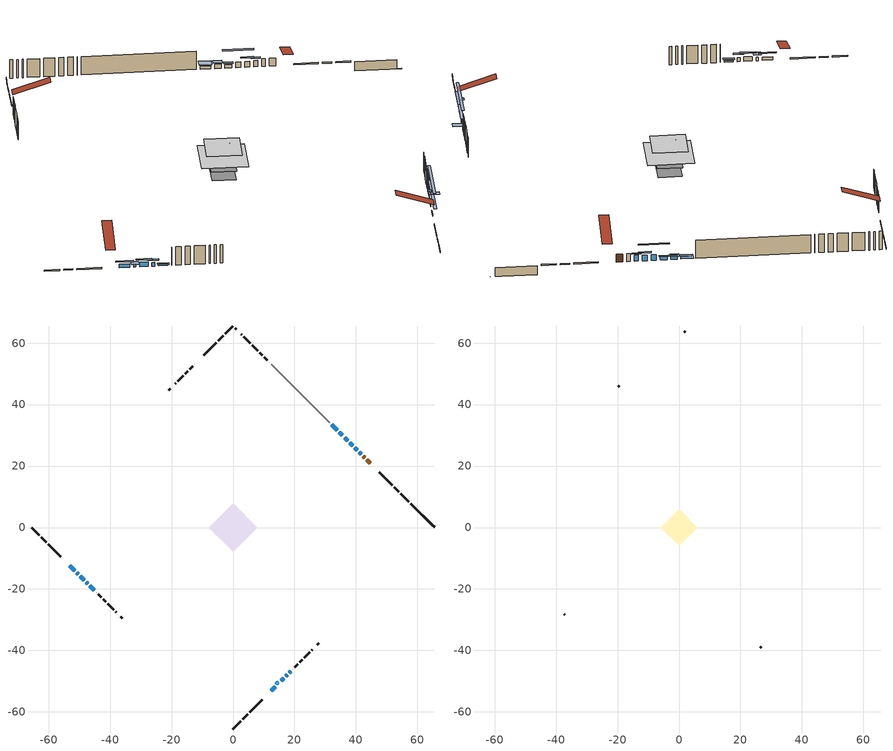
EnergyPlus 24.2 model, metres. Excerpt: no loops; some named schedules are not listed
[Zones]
conditioned space
 floor outside (Floor1 construction): -0.88,0 0,0.88 0.88,0 0,-0.88 z1.49
 floor othersidecoefficients (Floor2 construction): -4.22,0 0,4.22 4.22,0 0,-4.22 z1.49
 floor adiabatic (AdiabaticFloorConstruction): -7.83,0 0,7.83 7.83,0 0,-7.83 z3.93
 floor foundation (Slab1 construction): -3.99,0 0,3.99 3.99,0 0,-3.99 z-0.92
 wall outside (RimJoist1 construction): 0,-65.58 2.56,-63.02 / -65.58,0 -63.02,-2.56 / 0,65.58 -2.56,63.02 / 57.16,8.42 54.6,10.97 z1.49:1.79
 wall outside (RimJoist2 construction): 3.21,-62.36 4.74,-60.83 / -62.36,-3.21 -60.83,-4.74 / -3.21,62.36 -4.74,60.83 / 53.95,11.63 52.42,13.16 z1.49:1.79
 wall outside (RimJoist3 construction): 5.4,-60.18 9.49,-56.09 / -60.18,-5.4 -56.09,-9.49 / -5.4,60.18 -9.49,56.09 / 51.76,13.82 47.67,17.9 z1.49:1.79
 wall outside (AdiabaticWallConstruction 1): 44.71,20.86 43.61,21.97 z1.49:3.52
 wall outside (AdiabaticWallConstruction): 41.72,23.85 41.04,24.54 z1.49:3.09; 40.38,25.19 39.56,26.02 / 38.9,26.67 38.08,27.5 z1.49:2.96; 12.44,-53.13 13.7,-51.87 z1.49:2.08; 37.42,28.16 36.29,29.29 / -53.13,-12.44 -51.44,-14.13 / -50.79,-14.79 -50.41,-15.17 z1.49:2.38; 35.63,29.94 34.55,31.02 / -49.75,-15.82 -48.39,-17.19 z1.49:2.66; 33.9,31.68 32.21,33.37 / 15.62,-49.95 16.47,-49.11 / 17.13,-48.45 17.61,-47.96 z1.49:2.28; 18.27,-47.31 18.74,-46.84 / -47.73,-17.85 -47.26,-18.32 z1.49:2.46; -46.6,-18.97 -45.13,-20.44 z1.49:1.87
 wall outside (Wall1 construction): 19.39,-46.18 19.43,-46.15 / -44.47,-21.1 -44.44,-21.14 / -12.45,53.13 -12.48,53.09 / 11.83,53.74 11.79,53.78 z1.49:6.37
 wall outside (Wall2 construction): 20.09,-45.49 21.03,-44.55 / -43.78,-21.79 -42.84,-22.74 / -13.14,52.44 -14.08,51.5 / 11.14,54.44 10.2,55.38 z1.49:6.37
 wall outside (Wall3 construction): 21.68,-43.89 22.48,-43.09 / -42.18,-23.39 -41.38,-24.19 / -14.74,50.84 -15.54,50.04 / 9.54,56.04 8.74,56.84 z1.49:6.37
 wall outside (Wall4 construction): 23.14,-42.44 25,-40.58 / -40.73,-24.85 -38.87,-26.7 / -16.19,49.38 -18.05,47.53 / 8.08,57.49 6.23,59.35 z1.49:6.37
 wall outside (Wall6 construction): 25.65,-39.92 25.81,-39.76 / -38.21,-27.36 -38.05,-27.52 / -18.71,46.87 -18.87,46.71 / 2.89,62.69 2.72,62.85 z1.49:6.37
 wall outside (Wall9 construction): 27.42,-38.16 27.88,-37.69 / -36.45,-29.12 -35.99,-29.59 / -20.47,45.11 -20.93,44.64 / 1.12,64.45 0.66,64.92 z1.49:6.37
 wall foundation (FoundationWall1 construction): 57.82,7.76,-0.92 57.82,7.76,1.49 64.71,0.86,1.49 64.71,0.86,-0.82 65.58,0,-0.82 65.58,0,-0.92
 wall othersidecoefficients (AdiabaticWallConstruction 1): 42.95,22.62 42.38,23.2 z1.49:3.52
 wall adiabatic (Wall10 construction): 31.55,34.03 12.49,53.09 z1.49:6.37
 wall othersidecoefficients (Wall5 construction): 5.57,60.01 3.54,62.03 z1.49:6.37
 window (WindowConstruction 11): 41.72,23.85 41.04,24.53 z1.49:3.09
 window (WindowConstruction 5): 40.38,25.19 39.56,26.02 z1.49:2.96
 window (WindowConstruction 6): 38.9,26.67 38.08,27.5 z1.49:2.96
 window (WindowConstruction 7): 12.45,-53.13 13.7,-51.87 z1.49:2.08
 window (WindowConstruction 8): 37.42,28.16 36.29,29.29 z1.49:2.38
 window (WindowConstruction 9): 35.63,29.95 34.55,31.02 z1.49:2.66
 window (WindowConstruction 10): -53.13,-12.45 -51.44,-14.13 z1.49:2.38
 window (WindowConstruction 13): 33.9,31.68 32.21,33.37 z1.49:2.28
 window (WindowConstruction 14): 15.62,-49.95 16.47,-49.11 z1.49:2.28
 window (WindowConstruction 12): -50.79,-14.79 -50.41,-15.17 z1.49:2.38
 window (WindowConstruction): 17.13,-48.45 17.61,-47.96 z1.49:2.28
 window (WindowConstruction 1): 18.27,-47.31 18.74,-46.84 z1.49:2.46
 window (WindowConstruction 2): -49.75,-15.82 -48.39,-17.19 z1.49:2.66
 window (WindowConstruction 3): -47.73,-17.85 -47.26,-18.31 z1.49:2.46
 window (WindowConstruction 4): -46.6,-18.97 -45.13,-20.44 z1.49:1.87
 door (Door): 44.71,20.86 43.61,21.97 z1.49:3.52
 door inside (Door 1): 42.95,22.62 42.38,23.2 z1.49:3.52
 ceiling adiabatic (AdiabaticFloorConstruction): 0,-7.83 7.83,0 0,7.83 -7.83,0 z3.93
 roof outside (AdiabaticRoofConstruction): 14.97,-50.61,6.37 14.39,-50.03,6.64 13.78,-50.64,6.64 14.36,-51.22,6.37
 skylight (SkylightConstruction): 14.97,-50.61,6.37 14.39,-50.03,6.64 13.78,-50.64,6.64 14.36,-51.22,6.37
attic - vented
 floor to conditioned space (Floor3 construction Reversed): -5.88,0 0,5.88 5.88,0 0,-5.88 z6.37
 floor to conditioned space (Floor4 construction Reversed): -2.55,0 0,2.55 2.55,0 0,-2.55 z6.37
 wall outside (Wall7 construction): 26.47,-39.1 26.76,-38.82 / -37.4,-28.18 -37.11,-28.47 / -19.52,46.05 -19.81,45.76 / 2.07,63.51 1.78,63.8 z1.49:6.37
 roof outside (Roof1 construction): 11.79,-53.79,6.37 5.55,-47.55,9.31 3.9,-49.19,9.31 10.14,-55.43,6.37; -53.79,-11.79,6.37 -47.55,-5.55,9.31 -49.19,-3.9,9.31 -55.43,-10.14,6.37; -11.79,53.79,6.37 -5.55,47.55,9.31 -3.9,49.19,9.31 -10.14,55.43,6.37; 45.37,20.2,6.37 39.13,13.97,9.31 40.78,12.32,9.31 47.02,18.56,6.37
shading: 40.61,24.97 42.15,23.42 42.58,23.85 41.04,25.4 z3.7; 38.91,26.66 41.03,24.55 41.46,24.98 39.34,27.09 z3.87; 35.92,29.66 41.06,24.52 41.49,24.95 36.35,30.09 z6.01; 15.86,-49.72 10.29,-55.29 10.72,-55.72 16.29,-50.15 z5.13; 36.08,29.5 37.63,27.95 38.06,28.38 36.51,29.93 z2.68; 34.34,31.23 35.84,29.73 36.7,30.6 35.2,32.1 z2.96; -50.8,-14.78 -53.77,-11.8 -54.21,-12.23 -51.23,-15.21 z3.29; 32,33.58 34.11,31.47 35.4,32.76 33.29,34.87 z2.58; 20.78,-44.79 11.31,-54.26 11.74,-54.69 21.21,-45.22 z8.38; -49.98,-15.6 -51.22,-14.36 -52.29,-15.43 -51.05,-16.67 z2.99; 19.77,-45.81 14.97,-50.61 15.4,-51.04 20.2,-46.24 z5.33; 18.95,-46.63 18.06,-47.52 19.78,-49.25 20.67,-48.36 z2.75; -47.74,-17.83 -50.4,-15.18 -50.83,-15.61 -48.17,-18.27 z3.57; -46.62,-18.96 -48.37,-17.2 -48.8,-17.63 -47.05,-19.39 z3.37; -44.92,-20.66 -46.82,-18.76 -47.25,-19.19 -45.35,-21.09 z2.17
[Building]
Building 1: Terrain=Suburbs
[Site:Location]
Calgary Intl AP_AB: Latitude {deg}=51.11; Longitude {deg}=-114.02; Time Zone {hr}=-7; Elevation {m}=1084; Keep Site Location Information=Yes
[Site:GroundTemperature:Shallow]
0.326196, -1.55603, -1.70677, -0.813554, 2.7722, 6.34125, 9.43543, 11.3955, 11.562, 9.96783, 6.95256, 3.49299
[Site:WaterMainsTemperature]
Calculation Method=Schedule; Temperature Schedule=mains temperature schedule
[Material] Roughness=Rough; Thermal Absorptance=0.9
Name | Thickness {m} | Conductivity {W/m-K} | Density {kg/m3} | Specific Heat {J/kg-K} | Solar Absorptance | Visible Absorptance
asphalt or fiberglass shingles | 0.00635 | 0.162714 | 1121.4 | 1465.45 | 0.4 | 0.4
asphalt or fiberglass shingles 1 | 0.00635 | 0.162714 | 1121.4 | 1465.45 | 0.7 | 0.7
ceiling loosefill ins | 0.169333 | 0.0480833 | 16.02 | 1046.75 | 0.7 | 0.7
ceiling stud and cavity | 0.1397 | 0.672331 | 65.682 | 1177.47 | 0.7 | 0.7
ceiling stud and cavity 1 | 0.1397 | 0.151696 | 65.682 | 1177.47 | 0.7 | 0.7
concrete 4.0 in. | 0.1016 | 1.803125 | 2242.8 | 837.4 | 0.7 | 0.7
concrete 8.0 in. | 0.2032 | 1.803125 | 2242.8 | 837.4 | 0.7 | 0.7
door material | 0.04445 | 0.053851 | 512.64 | 1214.23 | 0.7 | 0.7
door material 1 | 0.04445 | 0.060037 | 512.64 | 1214.23 | 0.7 | 0.7
exterior vertical ins | 0.0451399 | 0.029427 | 32.04 | 1214.23 | 0.7 | 0.7
floor covering | 0.0127 | 0.0433444 | 54.468 | 1339.84 | 0.6 | 0.6
floor rigid ins | 0.103632 | 0.029427 | 32.04 | 1214.23 | 0.7 | 0.7
floor rigid ins 1; roof rigid ins; wall rigid ins 1 | 0.512978 | 0.029427 | 32.04 | 1214.23 | 0.7 | 0.7
floor stud and cavity | 0.1397 | 0.124706 | 92.3553 | 1139.71 | 0.7 | 0.7
floor stud and cavity 1 | 0.1397 | 0.193555 | 92.3553 | 1139.71 | 0.7 | 0.7
floor stud and cavity 2 | 0.1397 | 1.75129 | 37.0049 | 1207.88 | 0.7 | 0.7
furniture material conditioned space 1 | 0.1524 | 0.115458 | 640.8 | 1214.23 | 0.6 | 0.6
gypsum board | 0.0127 | 0.160291 | 801 | 837.4 | 0.6 | 0.6
gypsum board 1 | 0.0127 | 0.160291 | 801 | 837.4 | 0.7 | 0.7
osb sheathing 0.5 in. | 0.0127 | 0.115458 | 512.64 | 1214.23 | 0.7 | 0.7
osb sheathing 0.5 in. 1 | 0.0127 | 0.115458 | 512.64 | 1214.23 | 0.4 | 0.4
osb sheathing 0.75 in. | 0.01905 | 0.115458 | 512.64 | 1214.23 | 0.7 | 0.7
osb sheathing 2.0 in. | 0.0508 | 0.115458 | 512.64 | 1214.23 | 0.7 | 0.7
rim joist rigid ins; wall rigid ins | 0.051816 | 0.029427 | 32.04 | 1214.23 | 0.7 | 0.7
rim joist stud and cavity | 0.0508 | 0.0453203 | 125.044 | 1163.47 | 0.6 | 0.6
rim joist stud and cavity 1 | 0.0508 | 0.0456069 | 125.044 | 1163.47 | 0.6 | 0.6
rim joist stud and cavity 2 | 0.0508 | 0.0315101 | 125.044 | 1163.47 | 0.6 | 0.6
roof stud and cavity | 0.18415 | 1.78685 | 37.0049 | 1207.88 | 0.6 | 0.6
wall stud and cavity | 0.1397 | 0.126739 | 139.0536 | 1170.24 | 0.7 | 0.7
wall stud and cavity 1 | 0.1397 | 0.103711 | 139.0536 | 1170.24 | 0.7 | 0.7
wall stud and cavity 10 | 0.0889 | 0.391764 | 83.0341 | 1211.67 | 0.7 | 0.7
wall stud and cavity 2 | 0.1397 | 0.106068 | 139.0536 | 1170.24 | 0.7 | 0.7
wall stud and cavity 3 | 0.1397 | 0.101716 | 139.0536 | 1170.24 | 0.7 | 0.7
wall stud and cavity 4 | 0.1397 | 0.0982465 | 139.0536 | 1170.24 | 0.7 | 0.7
wall stud and cavity 5 | 0.1397 | 0.137981 | 139.0536 | 1170.24 | 0.7 | 0.7
wall stud and cavity 6 | 0.0889 | 6.9971 | 50.32683 | 1063.81 | 0.6 | 0.6
wall stud and cavity 7 | 0.1397 | 0.327206 | 139.0536 | 1170.24 | 0.7 | 0.7
wall stud and cavity 8 | 0.1397 | 0.0909276 | 139.0536 | 1170.24 | 0.7 | 0.7
wall stud and cavity 9 | 0.0889 | 0.380278 | 52.3479 | 1209.89 | 0.7 | 0.7
wood siding | 0.0254 | 0.102417 | 544.68 | 1172.36 | 0.4 | 0.4
wood siding 1 | 0.00254 | 0.102417 | 544.68 | 1172.36 | 0.4 | 0.4
wood siding 2; wood siding 3; wood siding 4 | 0.0254 | 0.102417 | 544.68 | 1172.36 | 0.7 | 0.7
[WindowMaterial:SimpleGlazingSystem]
Name | U-Factor {W/m2-K} | Solar Heat Gain Coefficient
SkylightMaterial | 2.4897 | 0.6198
WindowMaterial | 2.76859 | 0.51
WindowMaterial 1 | 2.762347 | 0.62
WindowMaterial 10 | 2.77597 | 0.52
WindowMaterial 2 | 2.78165 | 0.58
WindowMaterial 3 | 2.75326 | 0.58
WindowMaterial 4 | 2.787898 | 0.61
WindowMaterial 5 | 2.76859 | 0.63
WindowMaterial 6 | 2.78392 | 0.59
WindowMaterial 7 | 2.77768 | 0.55
WindowMaterial 8 | 2.76008 | 0.61
WindowMaterial 9 | 2.75326 | 0.59
[Construction]
AdiabaticFloorConstruction: floor stud and cavity 2, floor rigid ins 1, osb sheathing 0.75 in., floor covering
AdiabaticRoofConstruction: asphalt or fiberglass shingles 1, roof rigid ins, osb sheathing 0.75 in., roof stud and cavity
AdiabaticWallConstruction: wood siding 3, wall rigid ins 1, wall stud and cavity 9, gypsum board
AdiabaticWallConstruction 1: wood siding 4, wall rigid ins 1, wall stud and cavity 9, gypsum board
Door: door material
Door 1: door material 1
Floor1 construction: floor stud and cavity, floor rigid ins, osb sheathing 0.75 in., floor covering
Floor2 construction: floor stud and cavity 1, floor rigid ins, osb sheathing 0.75 in., floor covering
Floor3 construction Reversed: gypsum board, ceiling stud and cavity, ceiling loosefill ins
Floor4 construction Reversed: gypsum board, ceiling stud and cavity 1, ceiling loosefill ins
FoundationWall1 construction: concrete 8.0 in., gypsum board 1
furniture construction conditioned space 1: furniture material conditioned space 1
PartitionWallConstruction: gypsum board, wall stud and cavity 10, gypsum board
RimJoist1 construction: wood siding 2, rim joist rigid ins, osb sheathing 2.0 in., rim joist stud and cavity
RimJoist2 construction: wood siding 2, rim joist rigid ins, osb sheathing 2.0 in., rim joist stud and cavity 1
RimJoist3 construction: wood siding 2, osb sheathing 2.0 in., rim joist stud and cavity 2
Roof1 construction: asphalt or fiberglass shingles
SkylightConstruction: SkylightMaterial
Slab1 construction: concrete 4.0 in.
Wall1 construction: wood siding, osb sheathing 0.5 in., wall stud and cavity, gypsum board
Wall10 construction: osb sheathing 0.5 in. 1, wall stud and cavity 8, gypsum board
Wall2 construction: wood siding, osb sheathing 0.5 in., wall stud and cavity 1, gypsum board
Wall3 construction: wood siding, osb sheathing 0.5 in., wall stud and cavity 2, gypsum board
Wall4 construction: wood siding, osb sheathing 0.5 in., wall stud and cavity 3, gypsum board
Wall5 construction: osb sheathing 0.5 in. 1, wall stud and cavity 4, gypsum board
Wall6 construction: wood siding, osb sheathing 0.5 in., wall stud and cavity 5, gypsum board
Wall7 construction: wood siding 1, wall stud and cavity 6
Wall9 construction: wood siding, wall rigid ins, osb sheathing 0.5 in., wall stud and cavity 7, gypsum board
WindowConstruction: WindowMaterial
WindowConstruction 1; WindowConstruction 3: WindowMaterial 1
WindowConstruction 10; WindowConstruction 5; WindowConstruction 6: WindowMaterial 4
WindowConstruction 11: WindowMaterial 8
WindowConstruction 12: WindowMaterial 9
WindowConstruction 13; WindowConstruction 14: WindowMaterial 10
WindowConstruction 2: WindowMaterial 2
WindowConstruction 4: WindowMaterial 3
WindowConstruction 7: WindowMaterial 5
WindowConstruction 8: WindowMaterial 6
WindowConstruction 9: WindowMaterial 7
[Zone] Multiplier=1; Part of Total Floor Area=Yes
Name | Volume {m3}
attic - vented | 39.8174
conditioned space | 421.6
[Space]
Name | Zone | Volume {m3}
attic - vented 1 | attic - vented | 39.8174
conditioned space 1 | conditioned space | 421.6
[ZoneInfiltration:EffectiveLeakageArea]
infil attic - vented 1: Zone or Space=attic - vented 1; Schedule=Always On Discrete; Effective Air Leakage Area {cm2}=2818.52; Stack Coefficient=0.00054365; Wind Coefficient=1.57536e-05
[ZoneMixing]
whole house fan mix: Zone or Space=attic - vented; Schedule=Always On Continuous; Design Flow Rate Calculation Method=Flow/Zone; Design Flow Rate {m3/s}=0; Source Zone or Space=conditioned space
[SurfaceProperty:OtherSideCoefficients]
other non-freezing space: Combined Convective/Radiative Film Coefficient {W/m2-K}=8.35; Constant Temperature Coefficient=1; External Dry-Bulb Temperature Coefficient=0; Ground Temperature Coefficient=0; Wind Speed Coefficient=0; Zone Air Temperature Coefficient=0; Constant Temperature Schedule=other non-freezing space; Previous Other Side Temperature Coefficient=0
[SurfaceProperty:ExposedFoundationPerimeter]
Slab1: Exposed Perimeter Calculation Method=TotalExposedPerimeter; Total Exposed Perimeter {m}=10.973
[InternalMass] Zone or ZoneList=conditioned space; Space or SpaceList=conditioned space 1
Name | Construction | Surface Area {m2}
furniture mass conditioned space 1 | furniture construction conditioned space 1 | 76.6758
partition wall mass | PartitionWallConstruction | 191.69
[Lights]
interior lighting: Zone or ZoneList or Space or SpaceList=conditioned space 1; Schedule=interior lighting schedule; Design Level Calculation Method=LightingLevel; Lighting Level {W}=343.2; Return Air Fraction=0; Fraction Radiant=0.6; Fraction Visible=0.2; Fraction Replaceable=1
[People]
occupants: Zone or ZoneList or Space or SpaceList=conditioned space 1; Number of People Schedule=occupants schedule; Number of People Calculation Method=People; Number of People=3; Fraction Radiant=0.314171; Sensible Heat Fraction=0.56303; Activity Level Schedule=occupants activity schedule; Carbon Dioxide Generation Rate {m3/s-W}=0; Enable ASHRAE 55 Comfort Warnings=No; Mean Radiant Temperature Calculation Type=EnclosureAveraged
[ElectricEquipment] Zone or ZoneList or Space or SpaceList=conditioned space 1; Design Level Calculation Method=EquipmentLevel
Name | Schedule | Design Level {W} | Fraction Latent | Fraction Radiant | Fraction Lost
clothes dryer | clothes dryer schedule | 140.772 | 0.015 | 0.081 | 0.85
clothes washer | clothes washer schedule | 32.1985 | 0.03 | 0.162 | 0.7
cooking range | cooking range schedule | 208.969 | 0.08 | 0.432 | 0.2
dishwasher | dishwasher schedule | 66.8632 | 0.3 | 0.18 | 0.4
fridge | fridge schedule | 72.9452 | 0 | 0.6 | 0
mech vent house fan | mech vent house fan schedule | 0 | 0 | 0 | 1
mech vent house fan cfis | mech vent house fan cfis schedule | 0 | 0 | 0 | 0
misc plug loads | misc plug loads schedule | 494.7 | 0.045 | 0.513 | 0.1
whole house fan | Always On Discrete | 0 | 0 | 0 | 1
[OtherEquipment] Zone or ZoneList or Space or SpaceList=conditioned space 1; Design Level Calculation Method=EquipmentLevel
Name | Fuel Type | Schedule | Design Level {W} | Fraction Latent | Fraction Radiant | Fraction Lost
clothes dryer 1 | Electricity | clothes dryer schedule | 0 | 0.015 | 0.081 | 0.85
cooking range 1 | Electricity | cooking range schedule | 0 | 0.08 | 0.432 | 0.2
general water use latent | None | general water use schedule | 59.3978 | 1 | 0 | 0
general water use sensible | None | general water use schedule | -58.539 | 0 | 0.6 | 0
mech vent house fan latent load | None | Always On Discrete | 0 | 1 | 0 | 0
mech vent house fan sensible load | None | Always On Discrete | 0 | 0 | 0 | 0
water heater energy adjustment1 | NaturalGas | Always On Discrete | 0.01 | 0 | 0 | 1
[ZoneInfiltration:DesignFlowRate] Zone or ZoneList or Space or SpaceList=conditioned space 1; Schedule=Always On Discrete; Design Flow Rate Calculation Method=Flow/Zone; Design Flow Rate {m3/s}=0
infil flow; natural vent flow; whole house fan flow
[Foundation:Kiva]
Foundation Kiva 1: Initial Indoor Air Temperature {C}=18; Wall Height Above Grade {m}=1.48998; Wall Depth Below Slab {m}=0.2032; Custom Block Material Name 1=exterior vertical ins; Custom Block Depth 1 {m}=2.40999; Custom Block X Position 1 {m}=0.2159; Custom Block Z Position 1 {m}=0
[Foundation:Kiva:Settings]
Soil Conductivity {W/m-K}=0.849921; Soil Density {kg/m3}=1842.3; Soil Specific Heat {J/kg-K}=418.7; Ground Solar Absorptivity=0.9; Ground Thermal Absorptivity=0.9; Ground Surface Roughness {m}=0.03; Far-Field Width {m}=40; Deep-Ground Boundary Condition=ZeroFlux; Deep-Ground Depth {m}=40; Minimum Cell Dimension {m}=0.2; Maximum Cell Growth Coefficient=3; Simulation Timestep=Timestep
[Exterior:Lights]
exterior lighting: Schedule=exterior lighting schedule; Design Level {W}=75.6
[Schedule:Constant]
Name | Hourly Value
Always On Continuous; mech vent house fan schedule; mech vent house fan cfis schedule; Always On Discrete | 1
other non-freezing space; fridge schedule | 0
occupants activity schedule | 117.228
[Schedule:Week:Daily]
interior lighting schedule Week Rule - Jan1-Jan27: interior lighting schedule day, interior lighting schedule day, interior lighting schedule day, interior lighting schedule day, interior lighting schedule day, interior lighting schedule day, interior lighting schedule day, interior lighting schedule default day, interior lighting schedule default day, interior lighting schedule default day, interior lighting schedule default day, interior lighting schedule default day
interior lighting schedule Week Rule - Jan28-Feb3: interior lighting schedule day, interior lighting schedule day, interior lighting schedule day, interior lighting schedule day, interior lighting schedule day 1, interior lighting schedule day 1, interior lighting schedule day 1, interior lighting schedule default day, interior lighting schedule default day, interior lighting schedule default day, interior lighting schedule default day, interior lighting schedule default day
interior lighting schedule Week Rule - Feb4-Feb24: interior lighting schedule day 1, interior lighting schedule day 1, interior lighting schedule day 1, interior lighting schedule day 1, interior lighting schedule day 1, interior lighting schedule day 1, interior lighting schedule day 1, interior lighting schedule default day, interior lighting schedule default day, interior lighting schedule default day, interior lighting schedule default day, interior lighting schedule default day
interior lighting schedule Week Rule - Feb25-Mar3: interior lighting schedule day 1, interior lighting schedule day 1, interior lighting schedule day 1, interior lighting schedule day 1, interior lighting schedule day 2, interior lighting schedule day 2, interior lighting schedule day 2, interior lighting schedule default day, interior lighting schedule default day, interior lighting schedule default day, interior lighting schedule default day, interior lighting schedule default day
interior lighting schedule Week Rule - Mar4-Mar31: interior lighting schedule day 2, interior lighting schedule day 2, interior lighting schedule day 2, interior lighting schedule day 2, interior lighting schedule day 2, interior lighting schedule day 2, interior lighting schedule day 2, interior lighting schedule default day, interior lighting schedule default day, interior lighting schedule default day, interior lighting schedule default day, interior lighting schedule default day
interior lighting schedule Week Rule - Apr1-Apr28: interior lighting schedule day 3, interior lighting schedule day 3, interior lighting schedule day 3, interior lighting schedule day 3, interior lighting schedule day 3, interior lighting schedule day 3, interior lighting schedule day 3, interior lighting schedule default day, interior lighting schedule default day, interior lighting schedule default day, interior lighting schedule default day, interior lighting schedule default day
interior lighting schedule Week Rule - Apr29-May5: interior lighting schedule day 3, interior lighting schedule day 3, interior lighting schedule day 4, interior lighting schedule day 4, interior lighting schedule day 4, interior lighting schedule day 4, interior lighting schedule day 4, interior lighting schedule default day, interior lighting schedule default day, interior lighting schedule default day, interior lighting schedule default day, interior lighting schedule default day
interior lighting schedule Week Rule - May6-May26: interior lighting schedule day 4, interior lighting schedule day 4, interior lighting schedule day 4, interior lighting schedule day 4, interior lighting schedule day 4, interior lighting schedule day 4, interior lighting schedule day 4, interior lighting schedule default day, interior lighting schedule default day, interior lighting schedule default day, interior lighting schedule default day, interior lighting schedule default day
interior lighting schedule Week Rule - May27-Jun2: interior lighting schedule day 4, interior lighting schedule day 4, interior lighting schedule day 4, interior lighting schedule day 4, interior lighting schedule day 4, interior lighting schedule day 5, interior lighting schedule day 5, interior lighting schedule default day, interior lighting schedule default day, interior lighting schedule default day, interior lighting schedule default day, interior lighting schedule default day
interior lighting schedule Week Rule - Jun3-Jun30: interior lighting schedule day 5, interior lighting schedule day 5, interior lighting schedule day 5, interior lighting schedule day 5, interior lighting schedule day 5, interior lighting schedule day 5, interior lighting schedule day 5, interior lighting schedule default day, interior lighting schedule default day, interior lighting schedule default day, interior lighting schedule default day, interior lighting schedule default day
interior lighting schedule Week Rule - Jul1-Jul28: interior lighting schedule day 6, interior lighting schedule day 6, interior lighting schedule day 6, interior lighting schedule day 6, interior lighting schedule day 6, interior lighting schedule day 6, interior lighting schedule day 6, interior lighting schedule default day, interior lighting schedule default day, interior lighting schedule default day, interior lighting schedule default day, interior lighting schedule default day
interior lighting schedule Week Rule - Jul29-Aug4: interior lighting schedule day 6, interior lighting schedule day 6, interior lighting schedule day 6, interior lighting schedule day 7, interior lighting schedule day 7, interior lighting schedule day 7, interior lighting schedule day 7, interior lighting schedule default day, interior lighting schedule default day, interior lighting schedule default day, interior lighting schedule default day, interior lighting schedule default day
interior lighting schedule Week Rule - Aug5-Aug25: interior lighting schedule day 7, interior lighting schedule day 7, interior lighting schedule day 7, interior lighting schedule day 7, interior lighting schedule day 7, interior lighting schedule day 7, interior lighting schedule day 7, interior lighting schedule default day, interior lighting schedule default day, interior lighting schedule default day, interior lighting schedule default day, interior lighting schedule default day
interior lighting schedule Week Rule - Aug26-Sep1: interior lighting schedule day 7, interior lighting schedule day 7, interior lighting schedule day 7, interior lighting schedule day 7, interior lighting schedule day 7, interior lighting schedule day 7, interior lighting schedule day 8, interior lighting schedule default day, interior lighting schedule default day, interior lighting schedule default day, interior lighting schedule default day, interior lighting schedule default day
interior lighting schedule Week Rule - Sep2-Sep29: interior lighting schedule day 8, interior lighting schedule day 8, interior lighting schedule day 8, interior lighting schedule day 8, interior lighting schedule day 8, interior lighting schedule day 8, interior lighting schedule day 8, interior lighting schedule default day, interior lighting schedule default day, interior lighting schedule default day, interior lighting schedule default day, interior lighting schedule default day
interior lighting schedule Week Rule - Sep30-Oct6: interior lighting schedule day 8, interior lighting schedule day 9, interior lighting schedule day 9, interior lighting schedule day 9, interior lighting schedule day 9, interior lighting schedule day 9, interior lighting schedule day 9, interior lighting schedule default day, interior lighting schedule default day, interior lighting schedule default day, interior lighting schedule default day, interior lighting schedule default day
interior lighting schedule Week Rule - Oct7-Oct27: interior lighting schedule day 9, interior lighting schedule day 9, interior lighting schedule day 9, interior lighting schedule day 9, interior lighting schedule day 9, interior lighting schedule day 9, interior lighting schedule day 9, interior lighting schedule default day, interior lighting schedule default day, interior lighting schedule default day, interior lighting schedule default day, interior lighting schedule default day
interior lighting schedule Week Rule - Oct28-Nov3: interior lighting schedule day 9, interior lighting schedule day 9, interior lighting schedule day 9, interior lighting schedule day 9, interior lighting schedule day 10, interior lighting schedule day 10, interior lighting schedule day 10, interior lighting schedule default day, interior lighting schedule default day, interior lighting schedule default day, interior lighting schedule default day, interior lighting schedule default day
interior lighting schedule Week Rule - Nov4-Nov24: interior lighting schedule day 10, interior lighting schedule day 10, interior lighting schedule day 10, interior lighting schedule day 10, interior lighting schedule day 10, interior lighting schedule day 10, interior lighting schedule day 10, interior lighting schedule default day, interior lighting schedule default day, interior lighting schedule default day, interior lighting schedule default day, interior lighting schedule default day
interior lighting schedule Week Rule - Nov25-Dec1: interior lighting schedule day 10, interior lighting schedule day 10, interior lighting schedule day 10, interior lighting schedule day 10, interior lighting schedule day 10, interior lighting schedule day 10, interior lighting schedule day 11, interior lighting schedule default day, interior lighting schedule default day, interior lighting schedule default day, interior lighting schedule default day, interior lighting schedule default day
interior lighting schedule Week Rule - Dec2-Dec31: interior lighting schedule day 11, interior lighting schedule day 11, interior lighting schedule day 11, interior lighting schedule day 11, interior lighting schedule day 11, interior lighting schedule day 11, interior lighting schedule day 11, interior lighting schedule default day, interior lighting schedule default day, interior lighting schedule default day, interior lighting schedule default day, interior lighting schedule default day
occupants schedule Week Rule - Jan1-Dec31: occupants schedule day, occupants schedule day, occupants schedule day, occupants schedule day, occupants schedule day, occupants schedule day, occupants schedule day, occupants schedule default day, occupants schedule default day, occupants schedule default day, occupants schedule default day, occupants schedule default day
clothes dryer schedule Week Rule - Jan1-Dec31: clothes dryer schedule day, clothes dryer schedule day, clothes dryer schedule day, clothes dryer schedule day, clothes dryer schedule day, clothes dryer schedule day, clothes dryer schedule day, clothes dryer schedule default day, clothes dryer schedule default day, clothes dryer schedule default day, clothes dryer schedule default day, clothes dryer schedule default day
clothes washer schedule Week Rule - Jan1-Dec31: clothes washer schedule day, clothes washer schedule day, clothes washer schedule day, clothes washer schedule day, clothes washer schedule day, clothes washer schedule day, clothes washer schedule day, clothes washer schedule default day, clothes washer schedule default day, clothes washer schedule default day, clothes washer schedule default day, clothes washer schedule default day
cooking range schedule Week Rule - Jan1-Dec31: cooking range schedule day, cooking range schedule day, cooking range schedule day, cooking range schedule day, cooking range schedule day, cooking range schedule day, cooking range schedule day, cooking range schedule default day, cooking range schedule default day, cooking range schedule default day, cooking range schedule default day, cooking range schedule default day
dishwasher schedule Week Rule - Jan1-Dec31: dishwasher schedule day, dishwasher schedule day, dishwasher schedule day, dishwasher schedule day, dishwasher schedule day, dishwasher schedule day, dishwasher schedule day, dishwasher schedule default day, dishwasher schedule default day, dishwasher schedule default day, dishwasher schedule default day, dishwasher schedule default day
misc plug loads schedule Week Rule - Jan1-Dec31: misc plug loads schedule day, misc plug loads schedule day, misc plug loads schedule day, misc plug loads schedule day, misc plug loads schedule day, misc plug loads schedule day, misc plug loads schedule day, misc plug loads schedule default day, misc plug loads schedule default day, misc plug loads schedule default day, misc plug loads schedule default day, misc plug loads schedule default day
general water use schedule Week Rule - Jan1-Dec31: general water use schedule day, general water use schedule day, general water use schedule day, general water use schedule day, general water use schedule day, general water use schedule day, general water use schedule day, general water use schedule default day, general water use schedule default day, general water use schedule default day, general water use schedule default day, general water use schedule default day
exterior lighting schedule Week Rule - Jan1-Jan27: exterior lighting schedule day, exterior lighting schedule day, exterior lighting schedule day, exterior lighting schedule day, exterior lighting schedule day, exterior lighting schedule day, exterior lighting schedule day, exterior lighting schedule default day, exterior lighting schedule default day, exterior lighting schedule default day, exterior lighting schedule default day, exterior lighting schedule default day
exterior lighting schedule Week Rule - Jan28-Feb3: exterior lighting schedule day, exterior lighting schedule day, exterior lighting schedule day, exterior lighting schedule day, exterior lighting schedule day 1, exterior lighting schedule day 1, exterior lighting schedule day 1, exterior lighting schedule default day, exterior lighting schedule default day, exterior lighting schedule default day, exterior lighting schedule default day, exterior lighting schedule default day
exterior lighting schedule Week Rule - Feb4-Feb24: exterior lighting schedule day 1, exterior lighting schedule day 1, exterior lighting schedule day 1, exterior lighting schedule day 1, exterior lighting schedule day 1, exterior lighting schedule day 1, exterior lighting schedule day 1, exterior lighting schedule default day, exterior lighting schedule default day, exterior lighting schedule default day, exterior lighting schedule default day, exterior lighting schedule default day
exterior lighting schedule Week Rule - Feb25-Mar3: exterior lighting schedule day 1, exterior lighting schedule day 1, exterior lighting schedule day 1, exterior lighting schedule day 1, exterior lighting schedule day 2, exterior lighting schedule day 2, exterior lighting schedule day 2, exterior lighting schedule default day, exterior lighting schedule default day, exterior lighting schedule default day, exterior lighting schedule default day, exterior lighting schedule default day
[Schedule:Year]
interior lighting schedule: interior lighting schedule Week Rule - Jan1-Jan27, 1, 1, 1, 27, interior lighting schedule Week Rule - Jan28-Feb3, 1, 28, 2, 3, interior lighting schedule Week Rule - Feb4-Feb24, 2, 4, 2, 24, interior lighting schedule Week Rule - Feb25-Mar3, 2, 25, 3, 3, interior lighting schedule Week Rule - Mar4-Mar31, 3, 4, 3, 31, interior lighting schedule Week Rule - Apr1-Apr28, 4, 1, 4, 28, interior lighting schedule Week Rule - Apr29-May5, 4, 29, 5, 5, interior lighting schedule Week Rule - May6-May26, 5, 6, 5, 26, interior lighting schedule Week Rule - May27-Jun2, 5, 27, 6, 2, interior lighting schedule Week Rule - Jun3-Jun30, 6, 3, 6, 30, interior lighting schedule Week Rule - Jul1-Jul28, 7, 1, 7, 28, interior lighting schedule Week Rule - Jul29-Aug4, 7, 29, 8, 4, interior lighting schedule Week Rule - Aug5-Aug25, 8, 5, 8, 25, interior lighting schedule Week Rule - Aug26-Sep1, 8, 26, 9, 1, interior lighting schedule Week Rule - Sep2-Sep29, 9, 2, 9, 29, interior lighting schedule Week Rule - Sep30-Oct6, 9, 30, 10, 6, interior lighting schedule Week Rule - Oct7-Oct27, 10, 7, 10, 27, interior lighting schedule Week Rule - Oct28-Nov3, 10, 28, 11, 3, interior lighting schedule Week Rule - Nov4-Nov24, 11, 4, 11, 24, interior lighting schedule Week Rule - Nov25-Dec1, 11, 25, 12, 1, interior lighting schedule Week Rule - Dec2-Dec31, 12, 2, 12, 31
occupants schedule: occupants schedule Week Rule - Jan1-Dec31, 1, 1, 12, 31
clothes dryer schedule: clothes dryer schedule Week Rule - Jan1-Dec31, 1, 1, 12, 31
clothes washer schedule: clothes washer schedule Week Rule - Jan1-Dec31, 1, 1, 12, 31
cooking range schedule: cooking range schedule Week Rule - Jan1-Dec31, 1, 1, 12, 31
dishwasher schedule: dishwasher schedule Week Rule - Jan1-Dec31, 1, 1, 12, 31
misc plug loads schedule: misc plug loads schedule Week Rule - Jan1-Dec31, 1, 1, 12, 31
general water use schedule: general water use schedule Week Rule - Jan1-Dec31, 1, 1, 12, 31
exterior lighting schedule: exterior lighting schedule Week Rule - Jan1-Jan27, 1, 1, 1, 27, exterior lighting schedule Week Rule - Jan28-Feb3, 1, 28, 2, 3, exterior lighting schedule Week Rule - Feb4-Feb24, 2, 4, 2, 24, exterior lighting schedule Week Rule - Feb25-Mar3, 2, 25, 3, 3, exterior lighting schedule Week Rule - Mar4-Mar31, 3, 4, 3, 31, exterior lighting schedule Week Rule - Apr1-Apr28, 4, 1, 4, 28, exterior lighting schedule Week Rule - Apr29-May5, 4, 29, 5, 5, exterior lighting schedule Week Rule - May6-May26, 5, 6, 5, 26, exterior lighting schedule Week Rule - May27-Jun2, 5, 27, 6, 2, exterior lighting schedule Week Rule - Jun3-Jun30, 6, 3, 6, 30, exterior lighting schedule Week Rule - Jul1-Jul28, 7, 1, 7, 28, exterior lighting schedule Week Rule - Jul29-Aug4, 7, 29, 8, 4, exterior lighting schedule Week Rule - Aug5-Aug25, 8, 5, 8, 25, exterior lighting schedule Week Rule - Aug26-Sep1, 8, 26, 9, 1, exterior lighting schedule Week Rule - Sep2-Sep29, 9, 2, 9, 29, exterior lighting schedule Week Rule - Sep30-Oct6, 9, 30, 10, 6, exterior lighting schedule Week Rule - Oct7-Oct27, 10, 7, 10, 27, exterior lighting schedule Week Rule - Oct28-Nov3, 10, 28, 11, 3, exterior lighting schedule Week Rule - Nov4-Nov24, 11, 4, 11, 24, exterior lighting schedule Week Rule - Nov25-Dec1, 11, 25, 12, 1, exterior lighting schedule Week Rule - Dec2-Dec31, 12, 2, 12, 31
[Schedule:Compact]
mains temperature schedule: Through: 01/01, For: AllDays, Until: 24:00, 5.30611, Through: 01/02, For: AllDays, Until: 24:00, 5.24556, Through: 01/03, For: AllDays, Until: 24:00, 5.18611, Through: 01/04, For: AllDays, Until: 24:00, 5.12778, Through: 01/05, For: AllDays, Until: 24:00, 5.07, Through: 01/06, For: AllDays, Until: 24:00, 5.01278, Through: 01/07, For: AllDays, Until: 24:00, 4.95722, Through: 01/08, For: AllDays, Until: 24:00, 4.90222, Through: 01/09, For: AllDays, Until: 24:00, 4.84778, Through: 01/10, For: AllDays, Until: 24:00, 4.795, Through: 01/11, For: AllDays, Until: 24:00, 4.74278, Through: 01/12, For: AllDays, Until: 24:00, 4.69167, Through: 01/13, For: AllDays, Until: 24:00, 4.64111, Through: 01/14, For: AllDays, Until: 24:00, 4.59222, Through: 01/15, For: AllDays, Until: 24:00, 4.54389, Through: 01/16, For: AllDays, Until: 24:00, 4.49722, Through: 01/17, For: AllDays, Until: 24:00, 4.45111, Through: 01/18, For: AllDays, Until: 24:00, 4.40611, Through: 01/19, For: AllDays, Until: 24:00, 4.36222, Through: 01/20, For: AllDays, Until: 24:00, 4.32, Through: 01/21, For: AllDays, Until: 24:00, 4.27833, Through: 01/22, For: AllDays, Until: 24:00, 4.23778, Through: 01/23, For: AllDays, Until: 24:00, 4.19833, Through: 01/24, For: AllDays, Until: 24:00, 4.16056, Through: 01/25, For: AllDays, Until: 24:00, 4.12333, Through: 01/26, For: AllDays, Until: 24:00, 4.08778, Through: 01/27, For: AllDays, Until: 24:00, 4.05278, Through: 01/28, For: AllDays, Until: 24:00, 4.01944, Through: 01/29, For: AllDays, Until: 24:00, 3.98722, Through: 01/30, For: AllDays, Until: 24:00, 3.95611, Through: 01/31, For: AllDays, Until: 24:00, 3.92667, Through: 02/01, For: AllDays, Until: 24:00, 3.89778, Through: 02/02, For: AllDays, Until: 24:00, 3.87056, Through: 02/03, For: AllDays, Until: 24:00, 3.84444, Through: 02/04, For: AllDays, Until: 24:00, 3.82, Through: 02/05, For: AllDays, Until: 24:00, 3.79611, Through: 02/06, For: AllDays, Until: 24:00, 3.77389, Through: 02/07, For: AllDays, Until: 24:00, 3.75333, Through: 02/08, For: AllDays, Until: 24:00, 3.73333, Through: 02/09, For: AllDays, Until: 24:00, 3.715, Through: 02/10, For: AllDays, Until: 24:00, 3.69778, Through: 02/11, For: AllDays, Until: 24:00, 3.68222, Through: 02/12, For: AllDays, Until: 24:00, 3.66778, Through: 02/13, For: AllDays, Until: 24:00, 3.65444, Through: 02/14, For: AllDays, Until: 24:00, 3.64278, Through: 02/15, For: AllDays, Until: 24:00, 3.63222, Through: 02/16, For: AllDays, Until: 24:00, 3.62278, Through: 02/17, For: AllDays, Until: 24:00, 3.615, Through: 02/18, For: AllDays, Until: 24:00, 3.60833, Through: 02/19, For: AllDays, Until: 24:00, 3.60333, Through: 02/20, For: AllDays, Until: 24:00, 3.59944, Through: 02/21, For: AllDays, Until: 24:00, 3.59667, Through: 02/22, For: AllDays, Until: 24:00, 3.59556, Through: 02/23, For: AllDays, Until: 24:00, 3.59556, Through: 02/24, For: AllDays, Until: 24:00, 3.59722, Through: 02/25, For: AllDays, Until: 24:00, 3.6, Through: 02/26, For: AllDays, Until: 24:00, 3.60389, Through: 02/27, For: AllDays, Until: 24:00, 3.60944, Through: 02/28, For: AllDays, Until: 24:00, 3.61611, Through: 03/01, For: AllDays, Until: 24:00, 3.62444, Through: 03/02, For: AllDays, Until: 24:00, 3.63333, Through: 03/03, For: AllDays, Until: 24:00, 3.64444, Through: 03/04, For: AllDays, Until: 24:00, 3.65611, Through: 03/05, For: AllDays, Until: 24:00, 3.67, Through: 03/06, For: AllDays, Until: 24:00, 3.68444, Through: 03/07, For: AllDays, Until: 24:00, 3.70056, Through: 03/08, For: AllDays, Until: 24:00, 3.71778, Through: 03/09, For: AllDays, Until: 24:00, 3.73611, Through: 03/10, For: AllDays, Until: 24:00, 3.75611, Through: 03/11, For: AllDays, Until: 24:00, 3.77722, Through: 03/12, For: AllDays, Until: 24:00, 3.79944, Through: 03/13, For: AllDays, Until: 24:00, 3.82333, Through: 03/14, For: AllDays, Until: 24:00, 3.84833, Through: 03/15, For: AllDays, Until: 24:00, 3.87444, Through: 03/16, For: AllDays, Until: 24:00, 3.90222, Through: 03/17, For: AllDays, Until: 24:00, 3.93056, Through: 03/18, For: AllDays, Until: 24:00, 3.96056, Through: 03/19, For: AllDays, Until: 24:00, 3.99167, Through: 03/20, For: AllDays, Until: 24:00, 4.02444, Through: 03/21, For: AllDays, Until: 24:00, 4.05778, Through: 03/22, For: AllDays, Until: 24:00, 4.09278, Through: 03/23, For: AllDays, Until: 24:00, 4.12833, Through: 03/24, For: AllDays, Until: 24:00, 4.16556, Through: 03/25, For: AllDays, Until: 24:00, 4.20389, Through: 03/26, For: AllDays, Until: 24:00, 4.24333, Through: 03/27, For: AllDays, Until: 24:00, 4.28389, Through: 03/28, For: AllDays, Until: 24:00, 4.32611, Through: 03/29, For: AllDays, Until: 24:00, 4.36889, Through: 03/30, For: AllDays, Until: 24:00, 4.41278, Through: 03/31, For: AllDays, Until: 24:00, 4.45778, Through: 04/01, For: AllDays, Until: 24:00, 4.50389, Through: 04/02, For: AllDays, Until: 24:00, 4.55111, Through: 04/03, For: AllDays, Until: 24:00, 4.59944, Through: 04/04, For: AllDays, Until: 24:00, 4.64833, Through: 04/05, For: AllDays, Until: 24:00, 4.69889, Through: 04/06, For: AllDays, Until: 24:00, 4.75, Through: 04/07, For: AllDays, Until: 24:00, 4.80222, Through: 04/08, For: AllDays, Until: 24:00, 4.85556, Through: 04/09, For: AllDays, Until: 24:00, 4.91, Through: 04/10, For: AllDays, Until: 24:00, 4.965, Through: 04/11, For: AllDays, Until: 24:00, 5.02111, Through: 04/12, For: AllDays, Until: 24:00, 5.07833, Through: 04/13, For: AllDays, Until: 24:00, 5.13611, Through: 04/14, For: AllDays, Until: 24:00, 5.195, Through: 04/15, For: AllDays, Until: 24:00, 5.25444, Through: 04/16, For: AllDays, Until: 24:00, 5.315, Through: 04/17, For: AllDays, Until: 24:00, 5.37611, Through: 04/18, For: AllDays, Until: 24:00, 5.43833, Through: 04/19, For: AllDays, Until: 24:00, 5.50111, Through: 04/20, For: AllDays, Until: 24:00, 5.565, Through: 04/21, For: AllDays, Until: 24:00, 5.62944, Through: 04/22, For: AllDays, Until: 24:00, 5.69444, Through: 04/23, For: AllDays, Until: 24:00, 5.76, Through: 04/24, For: AllDays, Until: 24:00, 5.82667, Through: 04/25, For: AllDays, Until: 24:00, 5.89389, Through: 04/26, For: AllDays, Until: 24:00, 5.96167, Through: 04/27, For: AllDays, Until: 24:00, 6.03056, Through: 04/28, For: AllDays, Until: 24:00, 6.09944, Through: 04/29, For: AllDays, Until: 24:00, 6.16944, Through: 04/30, For: AllDays, Until: 24:00, 6.23944, Through: 05/01, For: AllDays, Until: 24:00, 6.31056, Through: 05/02, For: AllDays, Until: 24:00, 6.38167, Through: 05/03, For: AllDays, Until: 24:00, 6.45333, Through: 05/04, For: AllDays, Until: 24:00, 6.52611, Through: 05/05, For: AllDays, Until: 24:00, 6.59889, Through: 05/06, For: AllDays, Until: 24:00, 6.67167, Through: 05/07, For: AllDays, Until: 24:00, 6.74556, Through: 05/08, For: AllDays, Until: 24:00, 6.81944, Through: 05/09, For: AllDays, Until: 24:00, 6.89389, Through: 05/10, For: AllDays, Until: 24:00, 6.96889, Through: 05/11, For: AllDays, Until: 24:00, 7.04389, Through: 05/12, For: AllDays, Until: 24:00, 7.11944, Through: 05/13, For: AllDays, Until: 24:00, 7.195, Through: 05/14, For: AllDays, Until: 24:00, 7.27111, Through: 05/15, For: AllDays, Until: 24:00, 7.34722, Through: 05/16, For: AllDays, Until: 24:00, 7.42389, Through: 05/17, For: AllDays, Until: 24:00, 7.50056, Through: 05/18, For: AllDays, Until: 24:00, 7.57722, Through: 05/19, For: AllDays, Until: 24:00, 7.65444, Through: 05/20, For: AllDays, Until: 24:00, 7.73167, Through: 05/21, For: AllDays, Until: 24:00, 7.80889, Through: 05/22, For: AllDays, Until: 24:00, 7.88611, Through: 05/23, For: AllDays, Until: 24:00, 7.96333, Through: 05/24, For: AllDays, Until: 24:00, 8.04111, Through: 05/25, For: AllDays, Until: 24:00, 8.11833, Through: 05/26, For: AllDays, Until: 24:00, 8.19611, Through: 05/27, For: AllDays, Until: 24:00, 8.27333, Through: 05/28, For: AllDays, Until: 24:00, 8.35056, Through: 05/29, For: AllDays, Until: 24:00, 8.42778, Through: 05/30, For: AllDays, Until: 24:00, 8.505, Through: 05/31, For: AllDays, Until: 24:00, 8.58222, Through: 06/01, For: AllDays, Until: 24:00, 8.65889, Through: 06/02, For: AllDays, Until: 24:00, 8.73556, Through: 06/03, For: AllDays, Until: 24:00, 8.81222, Through: 06/04, For: AllDays, Until: 24:00, 8.88889, Through: 06/05, For: AllDays, Until: 24:00, 8.965, Through: 06/06, For: AllDays, Until: 24:00, 9.04056, Through: 06/07, For: AllDays, Until: 24:00, 9.11611, Through: 06/08, For: AllDays, Until: 24:00, 9.19167, Through: 06/09, For: AllDays, Until: 24:00, 9.26667, Through: 06/10, For: AllDays, Until: 24:00, 9.34111, Through: 06/11, For: AllDays, Until: 24:00, 9.41556, Through: 06/12, For: AllDays, Until: 24:00, 9.48889, Through: 06/13, For: AllDays, Until: 24:00, 9.56278, Through: 06/14, For: AllDays, Until: 24:00, 9.63556, Through: 06/15, For: AllDays, Until: 24:00, 9.70833, Through: 06/16, For: AllDays, Until: 24:00, 9.78, Through: 06/17, For: AllDays, Until: 24:00, 9.85167, Through: 06/18, For: AllDays, Until: 24:00, 9.92278, Through: 06/19, For: AllDays, Until: 24:00, 9.99333, Through: 06/20, For: AllDays, Until: 24:00, 10.0633, Through: 06/21, For: AllDays, Until: 24:00, 10.1328, Through: 06/22, For: AllDays, Until: 24:00, 10.2011, Through: 06/23, For: AllDays, Until: 24:00, 10.2694, Through: 06/24, For: AllDays, Until: 24:00, 10.3367, Through: 06/25, For: AllDays, Until: 24:00, 10.4039, Through: 06/26, For: AllDays, Until: 24:00, 10.47, Through: 06/27, For: AllDays, Until: 24:00, 10.5356, Through: 06/28, For: AllDays, Until: 24:00, 10.6, Through: 06/29, For: AllDays, Until: 24:00, 10.6639, Through: 06/30, For: AllDays, Until: 24:00, 10.7272, Through: 07/01, For: AllDays, Until: 24:00, 10.7894, Through: 07/02, For: AllDays, Until: 24:00, 10.8511, Through: 07/03, For: AllDays, Until: 24:00, 10.9122, Through: 07/04, For: AllDays, Until: 24:00, 10.9722, Through: 07/05, For: AllDays, Until: 24:00, 11.0311, Through: 07/06, For: AllDays, Until: 24:00, 11.0894, Through: 07/07, For: AllDays, Until: 24:00, 11.1467, Through: 07/08, For: AllDays, Until: 24:00, 11.2033, Through: 07/09, For: AllDays, Until: 24:00, 11.2589, Through: 07/10, For: AllDays, Until: 24:00, 11.3133, Through: 07/11, For: AllDays, Until: 24:00, 11.3672, Through: 07/12, For: AllDays, Until: 24:00, 11.42, Through: 07/13, For: AllDays, Until: 24:00, 11.4717, Through: 07/14, For: AllDays, Until: 24:00, 11.5222, Through: 07/15, For: AllDays, Until: 24:00, 11.5717, Through: 07/16, For: AllDays, Until: 24:00, 11.6206, Through: 07/17, For: AllDays, Until: 24:00, 11.6683, Through: 07/18, For: AllDays, Until: 24:00, 11.715, Through: 07/19, For: AllDays, Until: 24:00, 11.76, Through: 07/20, For: AllDays, Until: 24:00, 11.8044, Through: 07/21, For: AllDays, Until: 24:00, 11.8478, Through: 07/22, For: AllDays, Until: 24:00, 11.89, Through: 07/23, For: AllDays, Until: 24:00, 11.9311, Through: 07/24, For: AllDays, Until: 24:00, 11.9711, Through: 07/25, For: AllDays, Until: 24:00, 12.01, Through: 07/26, For: AllDays, Until: 24:00, 12.0478, Through: 07/27, For: AllDays, Until: 24:00, 12.0839, Through: 07/28, For: AllDays, Until: 24:00, 12.1194, Through: 07/29, For: AllDays, Until: 24:00, 12.1533, Through: 07/30, For: AllDays, Until: 24:00, 12.1861, Through: 07/31, For: AllDays, Until: 24:00, 12.2178, Through: 08/01, For: AllDays, Until: 24:00, 12.2483, Through: 08/02, For: AllDays, Until: 24:00, 12.2778, Through: 08/03, For: AllDays, Until: 24:00, 12.3056, Through: 08/04, For: AllDays, Until: 24:00, 12.3322, Through: 08/05, For: AllDays, Until: 24:00, 12.3578, Through: 08/06, For: AllDays, Until: 24:00, 12.3822, Through: 08/07, For: AllDays, Until: 24:00, 12.405, Through: 08/08, For: AllDays, Until: 24:00, 12.4267, Through: 08/09, For: AllDays, Until: 24:00, 12.4472, Through: 08/10, For: AllDays, Until: 24:00, 12.4661, Through: 08/11, For: AllDays, Until: 24:00, 12.4839, Through: 08/12, For: AllDays, Until: 24:00, 12.5006, Through: 08/13, For: AllDays, Until: 24:00, 12.5156, Through: 08/14, For: AllDays, Until: 24:00, 12.5294, Through: 08/15, For: AllDays, Until: 24:00, 12.5422, Through: 08/16, For: AllDays, Until: 24:00, 12.5533, Through: 08/17, For: AllDays, Until: 24:00, 12.5633, Through: 08/18, For: AllDays, Until: 24:00, 12.5722, Through: 08/19, For: AllDays, Until: 24:00, 12.5794, Through: 08/20, For: AllDays, Until: 24:00, 12.585, Through: 08/21, For: AllDays, Until: 24:00, 12.59, Through: 08/22, For: AllDays, Until: 24:00, 12.5933, Through: 08/23, For: AllDays, Until: 24:00, 12.595, Through: 08/24, For: AllDays, Until: 24:00, 12.5961, Through: 08/25, For: AllDays, Until: 24:00, 12.595, Through: 08/26, For: AllDays, Until: 24:00, 12.5933, Through: 08/27, For: AllDays, Until: 24:00, 12.59, Through: 08/28, For: AllDays, Until: 24:00, 12.585, Through: 08/29, For: AllDays, Until: 24:00, 12.5789, Through: 08/30, For: AllDays, Until: 24:00, 12.5717, Through: 08/31, For: AllDays, Until: 24:00, 12.5633, Through: 09/01, For: AllDays, Until: 24:00, 12.5533, Through: 09/02, For: AllDays, Until: 24:00, 12.5417, Through: 09/03, For: AllDays, Until: 24:00, 12.5289, Through: 09/04, For: AllDays, Until: 24:00, 12.515, Through: 09/05, For: AllDays, Until: 24:00, 12.5, Through: 09/06, For: AllDays, Until: 24:00, 12.4833, Through: 09/07, For: AllDays, Until: 24:00, 12.4656, Through: 09/08, For: AllDays, Until: 24:00, 12.4467, Through: 09/09, For: AllDays, Until: 24:00, 12.4261, Through: 09/10, For: AllDays, Until: 24:00, 12.4044, Through: 09/11, For: AllDays, Until: 24:00, 12.3811, Through: 09/12, For: AllDays, Until: 24:00, 12.3572, Through: 09/13, For: AllDays, Until: 24:00, 12.3317, Through: 09/14, For: AllDays, Until: 24:00, 12.3044, Through: 09/15, For: AllDays, Until: 24:00, 12.2767, Through: 09/16, For: AllDays, Until: 24:00, 12.2472, Through: 09/17, For: AllDays, Until: 24:00, 12.2167, Through: 09/18, For: AllDays, Until: 24:00, 12.185, Through: 09/19, For: AllDays, Until: 24:00, 12.1522, Through: 09/20, For: AllDays, Until: 24:00, 12.1183, Through: 09/21, For: AllDays, Until: 24:00, 12.0828, Through: 09/22, For: AllDays, Until: 24:00, 12.0461, Through: 09/23, For: AllDays, Until: 24:00, 12.0089, Through: 09/24, For: AllDays, Until: 24:00, 11.97, Through: 09/25, For: AllDays, Until: 24:00, 11.93, Through: 09/26, For: AllDays, Until: 24:00, 11.8889, Through: 09/27, For: AllDays, Until: 24:00, 11.8467, Through: 09/28, For: AllDays, Until: 24:00, 11.8033, Through: 09/29, For: AllDays, Until: 24:00, 11.7589, Through: 09/30, For: AllDays, Until: 24:00, 11.7133, Through: 10/01, For: AllDays, Until: 24:00, 11.6667, Through: 10/02, For: AllDays, Until: 24:00, 11.6189, Through: 10/03, For: AllDays, Until: 24:00, 11.5706, Through: 10/04, For: AllDays, Until: 24:00, 11.5206, Through: 10/05, For: AllDays, Until: 24:00, 11.47, Through: 10/06, For: AllDays, Until: 24:00, 11.4183, Through: 10/07, For: AllDays, Until: 24:00, 11.3656, Through: 10/08, For: AllDays, Until: 24:00, 11.3117, Through: 10/09, For: AllDays, Until: 24:00, 11.2572, Through: 10/10, For: AllDays, Until: 24:00, 11.2017, Through: 10/11, For: AllDays, Until: 24:00, 11.145, Through: 10/12, For: AllDays, Until: 24:00, 11.0878, Through: 10/13, For: AllDays, Until: 24:00, 11.0294, Through: 10/14, For: AllDays, Until: 24:00, 10.97, Through: 10/15, For: AllDays, Until: 24:00, 10.91, Through: 10/16, For: AllDays, Until: 24:00, 10.8494, Through: 10/17, For: AllDays, Until: 24:00, 10.7878, Through: 10/18, For: AllDays, Until: 24:00, 10.725, Through: 10/19, For: AllDays, Until: 24:00, 10.6617, Through: 10/20, For: AllDays, Until: 24:00, 10.5978, Through: 10/21, For: AllDays, Until: 24:00, 10.5333, Through: 10/22, For: AllDays, Until: 24:00, 10.4678, Through: 10/23, For: AllDays, Until: 24:00, 10.4017, Through: 10/24, For: AllDays, Until: 24:00, 10.3344, Through: 10/25, For: AllDays, Until: 24:00, 10.2672, Through: 10/26, For: AllDays, Until: 24:00, 10.1989, Through: 10/27, For: AllDays, Until: 24:00, 10.1306, Through: 10/28, For: AllDays, Until: 24:00, 10.0611, Through: 10/29, For: AllDays, Until: 24:00, 9.99111, Through: 10/30, For: AllDays, Until: 24:00, 9.92056, Through: 10/31, For: AllDays, Until: 24:00, 9.84944, Through: 11/01, For: AllDays, Until: 24:00, 9.77778, Through: 11/02, For: AllDays, Until: 24:00, 9.70556, Through: 11/03, For: AllDays, Until: 24:00, 9.63333, Through: 11/04, For: AllDays, Until: 24:00, 9.56, Through: 11/05, For: AllDays, Until: 24:00, 9.48667, Through: 11/06, For: AllDays, Until: 24:00, 9.41278, Through: 11/07, For: AllDays, Until: 24:00, 9.33889, Through: 11/08, For: AllDays, Until: 24:00, 9.26389, Through: 11/09, For: AllDays, Until: 24:00, 9.18889, Through: 11/10, For: AllDays, Until: 24:00, 9.11389, Through: 11/11, For: AllDays, Until: 24:00, 9.03833, Through: 11/12, For: AllDays, Until: 24:00, 8.96222, Through: 11/13, For: AllDays, Until: 24:00, 8.88611, Through: 11/14, For: AllDays, Until: 24:00, 8.81, Through: 11/15, For: AllDays, Until: 24:00, 8.73333, Through: 11/16, For: AllDays, Until: 24:00, 8.65667, Through: 11/17, For: AllDays, Until: 24:00, 8.57944, Through: 11/18, For: AllDays, Until: 24:00, 8.50278, Through: 11/19, For: AllDays, Until: 24:00, 8.42556, Through: 11/20, For: AllDays, Until: 24:00, 8.34833, Through: 11/21, For: AllDays, Until: 24:00, 8.27056, Through: 11/22, For: AllDays, Until: 24:00, 8.19333, Through: 11/23, For: AllDays, Until: 24:00, 8.11611, Through: 11/24, For: AllDays, Until: 24:00, 8.03833, Through: 11/25, For: AllDays, Until: 24:00, 7.96111, Through: 11/26, For: AllDays, Until: 24:00, 7.88389, Through: 11/27, For: AllDays, Until: 24:00, 7.80611, Through: 11/28, For: AllDays, Until: 24:00, 7.72889, Through: 11/29, For: AllDays, Until: 24:00, 7.65222, Through: 11/30, For: AllDays, Until: 24:00, 7.575, Through: 12/01, For: AllDays, Until: 24:00, 7.49833, Through: 12/02, For: AllDays, Until: 24:00, 7.42167, Through: 12/03, For: AllDays, Until: 24:00, 7.345, Through: 12/04, For: AllDays, Until: 24:00, 7.26889, Through: 12/05, For: AllDays, Until: 24:00, 7.19278, Through: 12/06, For: AllDays, Until: 24:00, 7.11722, Through: 12/07, For: AllDays, Until: 24:00, 7.04167, Through: 12/08, For: AllDays, Until: 24:00, 6.96667, Through: 12/09, For: AllDays, Until: 24:00, 6.89167, Through: 12/10, For: AllDays, Until: 24:00, 6.81722, Through: 12/11, For: AllDays, Until: 24:00, 6.74333, Through: 12/12, For: AllDays, Until: 24:00, 6.66944, Through: 12/13, For: AllDays, Until: 24:00, 6.59611, Through: 12/14, For: AllDays, Until: 24:00, 6.52333, Through: 12/15, For: AllDays, Until: 24:00, 6.45111, Through: 12/16, For: AllDays, Until: 24:00, 6.37944, Through: 12/17, For: AllDays, Until: 24:00, 6.30778, Through: 12/18, For: AllDays, Until: 24:00, 6.23722, Through: 12/19, For: AllDays, Until: 24:00, 6.16667, Through: 12/20, For: AllDays, Until: 24:00, 6.09722, Through: 12/21, For: AllDays, Until: 24:00, 6.02833, Through: 12/22, For: AllDays, Until: 24:00, 5.95944, Through: 12/23, For: AllDays, Until: 24:00, 5.89167, Through: 12/24, For: AllDays, Until: 24:00, 5.82444, Through: 12/25, For: AllDays, Until: 24:00, 5.75833, Through: 12/26, For: AllDays, Until: 24:00, 5.69222, Through: 12/27, For: AllDays, Until: 24:00, 5.62722, Through: 12/28, For: AllDays, Until: 24:00, 5.56278, Through: 12/29, For: AllDays, Until: 24:00, 5.49889, Through: 12/30, For: AllDays, Until: 24:00, 5.43611, Through: 12/31, For: AllDays, Until: 24:00, 5.37444
